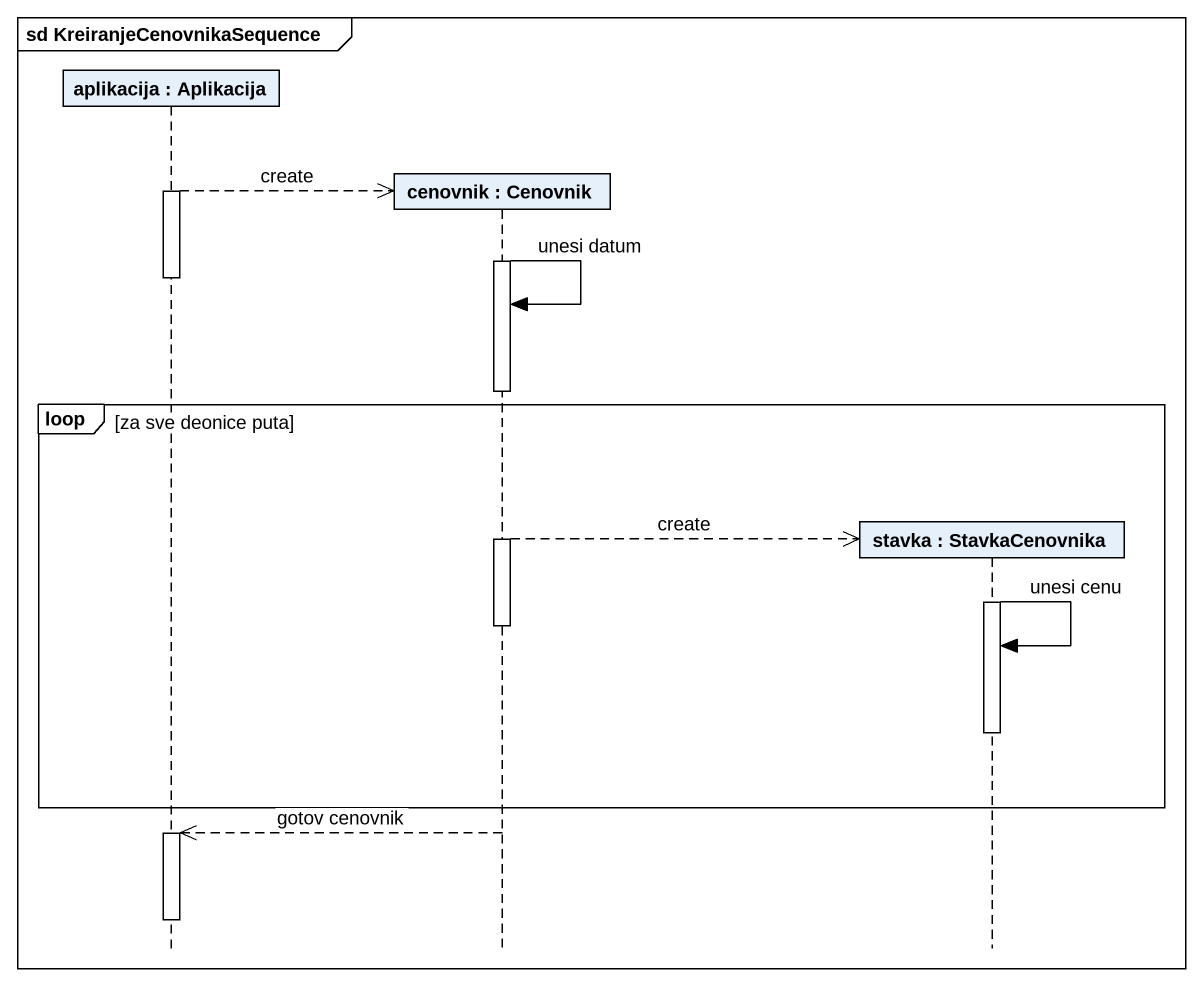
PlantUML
@startuml
mainframe sd KreiranjeCenovnikaSequence
hide footbox
participant "aplikacija : Aplikacija" as aplikacija
participant "cenovnik : Cenovnik" as cenovnik
participant "stavka : StavkaCenovnika" as stavka

activate aplikacija
aplikacija -->> cenovnik ** : create
activate cenovnik
deactivate aplikacija
cenovnik -> cenovnik : unesi datum
loop za sve deonice puta
  cenovnik -->> stavka ** : create
  activate stavka
  deactivate cenovnik
  stavka -> stavka : unesi cenu
  deactivate stavka
end
cenovnik -->> aplikacija : gotov cenovnik
activate aplikacija
deactivate aplikacija
@enduml
